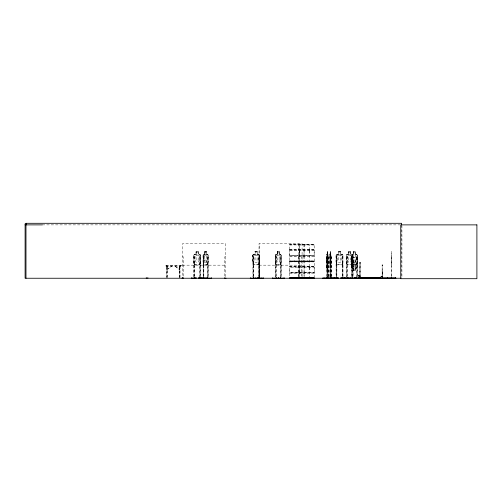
<?xml version="1.0" encoding="UTF-8"?>
<svg xmlns="http://www.w3.org/2000/svg" width="502" height="502" viewBox="0 0 502 502"><rect width="100%" height="100%" fill="white"/><g stroke="black" fill="none" stroke-linecap="round" stroke-linejoin="round"><path stroke-width="0.38" stroke-dasharray="2.51 1.88" d="M289.591 269.794L289.522 272.58L314.271 272.762L289.51 272.912L289.591 277.895M289.591 252.857L289.491 255.7L314.227 255.675L314.271 266.819L289.51 266.976L289.522 256.007L314.252 255.938M299.242 277.895L299.242 269.794M299.242 252.857L299.242 255.392L299.223 244.625M299.644 269.794L299.757 249.864M299.644 252.857L299.644 250.36M304.08 272.26L304.087 267.227L304.093 277.895M303.986 255.75L304.074 244.625M309.295 269.794L309.408 266.819M309.295 252.857L309.383 250.015M314.145 269.794L314.214 267.001M314.145 252.857L314.252 249.839M359.306 275.466C358.986 276.182 358.466 275.598 358.943 275.441M359.664 275.805C361.202 275.654 354.864 275.786 359.821 275.717M359.921 276.47L359.934 264.93M360.085 276.47L360.072 262.239L359.878 264.93M381.169 276.671L381.363 276.338L381.526 276.696M381.834 276.376L381.796 276.734L381.338 276.37M382.154 270.515L382.154 277.43L382.141 264.855L382.242 277.43L382.267 270.515M358.497 275.485L358.491 275.949M381.991 276.502L381.934 276.376M358.466 275.88L358.459 275.654M358.98 275.56L358.71 275.88M359.696 275.485L359.344 275.855M380.805 276.533L382.072 276.476M381.363 276.615L381.426 276.709M359.815 275.843L359.815 275.592M358.717 275.949L358.717 275.485M381.991 276.451L381.727 276.74M359.696 275.793L359.664 275.479L359.557 275.868M382.141 264.887L382.26 265.753L382.254 264.855M289.591 249.419L289.572 244.405L314.265 244.512L289.604 244.418M299.242 272.291L299.242 256.327M303.967 255.8L304.043 266.556M309.307 267.321L309.295 277.895M314.145 256.327L289.591 256.327M314.145 277.895L314.233 272.919M330.78 264.849L330.962 262.201M326.702 260.061L326.808 257.413L327.8 257.413L327.919 260.061M326.789 260.061L326.896 257.413M327.825 264.849L328.032 255.11M328.019 262.201L327.913 264.849L326.909 264.849L326.789 262.201L326.997 264.849M359.263 275.516L359.049 275.956M359.514 275.717L359.419 275.874M381.928 276.558L381.758 276.652M360.072 262.239L360.059 276.47M326.978 262.182L327.172 260.061L327.542 260.08L327.549 270.747L327.072 270.747L327.084 268.012M327.172 268.012L327.737 260.08L327.555 251.515M289.572 261.542L314.265 261.442L289.572 261.555M329.845 255.135L330.046 254.163M329.933 255.135L330.052 254.25M299.236 255.418L299.223 256.152M205.594 261.078L205.594 261.31M327.706 268.012L327.831 267.127L327.712 268.099M326.789 255.135L326.997 254.163M326.871 255.135L327.003 254.25M289.485 255.75L289.522 256.039M330.021 255.135L330.184 251.515L330.623 251.515L330.611 254.25M207.47 264.849L208.048 262.201L207.433 264.761L203.655 264.761M357.154 260.049L356.502 257.413L351.996 257.413L351.413 260.049L351.413 267.152L352.078 268.099M351.475 260.061L352.059 257.413M356.577 264.849L357.223 262.213L356.64 264.849L347.095 264.849M280.373 264.761L281.001 262.201M280.417 264.849L281.12 262.213L281.12 255.098L280.398 254.163M258.649 264.849L259.365 262.213L258.593 264.761L253.623 264.761M352.768 255.148L352.818 262.201L352.172 264.849L351.475 262.213L352.235 264.761M352.228 264.849L352.893 262.213L352.893 255.11L352.203 254.163L351.538 255.135M359.187 275.931L359.156 275.56L359.143 276M359.401 275.479L359.476 275.987M289.554 249.626L289.579 255.33L314.152 255.33L314.152 250.385L289.579 250.385M199.633 264.761L200.493 262.213L200.493 255.098L199.714 254.163L198.24 254.163M193.835 276.709L193.822 255.11L193.822 262.213L194.556 264.849L199.733 264.849L200.417 262.201M199.733 264.849L200.493 262.213M342.797 262.201L342.044 264.761L336.842 264.761M342.1 264.849L342.916 262.213L342.144 264.849L336.792 264.849L336.089 262.213L336.089 255.11L336.855 254.163M309.395 250.021L309.314 244.625M304.024 266.612L304.068 267.171M314.145 261.335L289.472 261.203L314.164 261.304M314.233 250.046L289.522 250.071M352.486 262.182L353.433 260.061L353.433 255.135L355.203 255.135L355.203 260.08L356.144 262.182L356.144 267.127L355.196 268.012L355.196 270.747M352.486 260.08L353.433 262.201L353.433 267.127L355.196 267.127L355.196 262.182L356.15 260.08L356.15 255.135L355.203 254.25L355.203 251.602M289.503 249.732L314.227 249.739L314.145 244.405M298.364 244.92L299.255 244.926M298.364 261.849L299.267 261.849M308.015 244.92L308.899 244.92M312.865 244.92L313.75 244.92M308.015 261.849L308.899 261.849M312.865 261.849L313.75 261.849M203.109 262.213L203.109 255.11L203.63 254.163L204.816 254.163M203.159 255.148L203.699 254.163M290.062 244.92L291.624 244.92M299.713 244.92L301.275 244.92M290.062 261.849L291.624 261.849M304.563 244.92L306.126 244.92M299.713 261.849L301.275 261.849M304.563 261.849L306.126 261.849M276.1 254.163L275.441 255.11L275.472 276.709M275.504 255.148L276.131 254.25L280.436 254.25M175.072 266.311L179.854 269.775L175.167 266.179M351.413 267.152L351.475 255.098L352.147 254.163M356.42 268.099L357.091 267.127L357.223 255.11L357.255 276.709M193.822 255.11L194.575 254.163M193.948 255.148L194.607 254.25M336.892 254.25L336.214 255.148L336.24 276.709M327.003 267.183L326.959 260.889L327.235 263.525C327.568 256.039 327.988 267.058 327.172 267.127M258.699 264.849L253.573 264.849L252.832 262.213L252.832 255.098L253.592 254.163L255.041 254.163M252.901 255.135L253.642 254.163M253.673 254.25L252.952 255.135L252.952 276.709M347.171 254.163L346.43 255.135L346.48 276.709M204.803 254.25L203.981 255.135L203.981 260.08L204.803 262.201L206.335 262.201L207.157 260.08L207.157 255.135L206.335 254.25M314.133 244.926L289.604 244.926M314.133 261.856L289.61 261.849M166.752 269.643L171.628 266.311L166.846 269.775M299.663 244.625L299.757 249.808M42.35 224.877L399.95 224.877M289.579 249.394L314.152 249.394M204.747 251.515L206.46 251.515L206.46 254.163M257.206 251.515L254.991 251.515L254.991 254.163M336.811 254.163L338.398 254.163L338.354 251.515L340.657 251.515M196.106 251.602L198.215 251.602M204.803 251.602L206.404 251.602M255.066 251.602L257.131 251.602L257.131 254.25L258.16 255.135L258.16 260.08L257.08 262.201L255.066 262.201L253.981 260.08L253.981 255.135L255.066 254.25L255.041 251.515M277.38 251.602L279.187 251.602M327.178 251.602L327.63 251.602M330.197 251.602L330.611 251.602M338.43 251.602L340.582 251.602L340.538 254.25L341.667 255.135L341.667 260.08L340.538 262.201L338.43 262.201L337.294 260.08L337.294 255.135L338.43 254.25L338.398 251.515M348.589 251.602L350.66 251.602M353.433 251.602L355.265 251.602M327.241 252.048L327.241 252.926M194.525 254.163L196.081 254.163M206.335 254.163L207.521 254.163L208.104 255.098L208.104 262.213M257.156 254.163L258.674 254.163M276.037 254.163L277.38 254.163M279.187 254.163L280.461 254.163M326.909 254.163L327.254 254.163M327.555 254.163L327.906 254.163L328.019 255.148M329.958 254.163L330.272 254.163M330.536 254.163L330.962 255.148M340.613 254.163L342.119 254.163M348.57 254.163L347.12 254.163L346.355 255.098L346.355 262.213L347.152 264.849M350.678 254.163L353.433 254.163M355.265 254.163L356.621 254.163M194.563 254.25L199.683 254.25M203.655 254.25L207.502 254.25L207.979 255.135L207.452 254.163M253.623 254.25L258.643 254.25L259.245 255.148M326.915 254.25L327.906 254.25M329.965 254.25L330.856 254.25M336.842 254.25L342.088 254.25L342.841 255.135M347.152 254.25L356.589 254.25M200.493 255.098L200.417 276.709M203.109 255.11L203.172 276.709M208.104 255.098L208.048 276.709M252.832 255.098L252.832 262.213M259.402 276.709L259.365 255.11L259.239 276.696M281.12 255.098L281.064 276.709M336.089 255.11L336.095 276.709M342.991 276.709L342.916 255.098L342.841 276.709M204.803 255.135L206.335 255.135M182.483 256.717L183.217 256.717L183.217 276.696M193.835 256.717L194.594 256.717L194.594 278.246M203.172 256.717L203.843 256.717L203.843 278.246M225.542 256.717L224.814 256.717L224.814 276.696M252.952 256.717L253.711 256.717L253.711 276.709M275.472 256.717L276.182 256.717L276.182 278.246M298.734 256.717L298.452 276.696M302.085 256.717L301.357 256.717L301.357 276.696M326.871 256.717L327.26 256.717L327.26 276.709M327.931 256.717L328.321 256.717L328.321 276.709M329.933 256.717L330.31 256.717L330.31 276.709M330.881 256.717L331.257 256.717L331.257 276.709M336.095 256.717L336.867 256.717L336.867 278.246M342.991 256.717L342.22 256.717L342.22 276.709M346.48 256.717L347.24 256.717L347.24 276.709M351.601 256.717L353.094 256.717L353.094 276.709M391.284 256.717L391.566 278.246M326.815 257.501L327.793 257.501M352.046 257.501L356.458 257.501M204.803 260.08L206.335 260.08M330.197 260.08L330.523 260.08L330.523 255.135L330.197 255.135L330.209 276.709M353.433 260.061L355.203 260.08M327.542 262.201L327.172 262.182L326.984 260.08M329.933 276.709L329.833 255.098L330.04 264.849M330.887 262.213L330.868 264.849L329.958 264.849L329.845 262.201M353.433 262.182L355.203 262.201M194.563 264.761L199.683 264.761M276.069 264.761L280.436 264.761M326.915 264.761L327.906 264.761M329.965 264.761L330.856 264.761M356.589 264.761L347.152 264.761L346.48 262.201M207.539 264.849L203.611 264.849L203.159 262.201M280.48 264.849L276.018 264.849L275.441 262.213L276.081 264.849M391.284 264.849L391.196 251.515L391.284 276.709M182.483 265.163L225.542 265.163M259.026 265.163L302.085 265.163M289.579 266.324L314.152 266.324M289.51 266.669L314.227 266.669M359.903 262.239L360.091 266.838M326.771 267.152L326.858 255.098L326.871 276.709M314.158 272.291L289.591 272.291L289.579 267.321L314.152 267.321L314.214 272.58M326.815 268.012L327.793 268.012M352.046 268.012L356.458 268.012M326.808 268.099L327.16 268.099M327.461 268.099L327.8 268.099M352.015 268.099L353.37 268.099M355.196 268.099L356.483 268.099L357.154 267.164L357.098 255.148L356.527 254.25M327.084 270.66L327.536 270.66M353.37 270.66L355.196 270.66M289.579 273.257L314.152 273.257M358.679 275.253L358.497 276.433M358.472 276.489L360.731 276.489M380.805 276.615L382.072 276.558M381.175 277.073L382.687 277.073L382.687 278.008M352.486 267.127L353.433 268.012L353.37 270.747M304.093 244.405L304.08 249.394M342.075 254.163L342.916 255.098M199.664 254.163L200.417 255.135M352.153 254.163L352.818 255.148M258.624 254.163L259.365 255.11M280.373 254.25L281.001 255.135M356.558 254.163L357.223 255.11M351.475 267.114L352.103 268.012M314.233 255.675L314.145 255.33M309.395 266.719L309.307 250.385M299.713 272.58L299.644 277.895M252.952 262.201L253.673 264.761M336.164 262.201L336.892 264.761M193.948 262.201L194.607 264.761M299.669 272.467L299.65 267.321M356.439 257.413L357.091 260.061M203.228 262.201L203.68 264.849M327.825 254.163L327.931 276.709M326.789 267.114L326.902 268.012M326.702 267.114L326.896 268.099M330.774 254.163L330.874 255.148M330.021 260.08L330.197 262.201L330.523 262.201L330.536 251.515M327.712 257.413L327.831 260.061M304.093 250.36L304.08 255.33M304.08 256.327L304.08 266.324M359.884 266.838L359.89 277.211M401.926 225.649L401.926 278.246M401.619 224.877L401.619 278.246M357.449 276.709L357.449 256.717L356.734 256.717L356.734 276.709M356.928 256.717L356.928 278.246M355.265 254.25L355.328 251.515L353.37 251.515L353.433 254.25L352.486 255.135L352.498 278.246M355.259 268.099L355.259 270.747L353.308 270.747L353.308 268.099M353.496 251.602L353.496 254.25M352.931 256.717L352.931 276.709M352.316 256.717L352.335 276.709M352.122 256.717L352.122 276.709M351.795 256.717L351.795 276.709M351.601 255.135L351.601 276.709M350.66 254.25L350.729 251.515L348.52 251.515L348.52 254.163M350.609 251.602L350.609 254.25L351.689 255.135L351.689 260.08L350.609 262.201L348.589 262.201L347.509 260.08L347.509 255.135L348.589 254.25L348.57 251.515M347.077 256.717L347.077 276.709M346.644 256.717L346.644 276.709M342.37 256.717L342.37 276.709M340.613 251.515L340.657 254.163M336.716 256.717L336.716 276.709M331.163 256.717L331.163 278.246M330.981 276.709L330.975 255.11L330.881 276.709M330.272 251.515L330.285 254.25M330.034 256.717L330.034 276.709M328.208 256.717L328.208 278.246M328.038 256.717L328.038 276.709M327.63 254.25L327.643 251.515L327.166 251.515L326.984 276.709M327.542 260.08L327.542 255.135L327.178 255.135L327.153 276.709M327.448 268.012L327.461 270.747M327.254 251.515L327.266 254.25M304.08 273.257L304.08 276.665M302.085 276.696L302.085 243.639L259.026 243.639L259.026 276.696M298.728 243.639L298.734 276.696M281.258 276.709L281.258 256.717L280.543 256.717L280.543 276.709M280.743 256.717L280.743 276.709M279.25 254.163L279.25 251.515L277.317 251.515L277.317 254.163M279.187 251.515L279.125 254.25L280.06 255.135L280.06 260.08L279.125 262.201L277.38 262.201L276.439 260.08L276.439 255.135L277.38 254.25L277.38 251.515M277.437 251.602L277.437 254.25M275.987 256.717L275.987 276.709M275.667 256.717L275.667 276.709M275.567 255.148L275.567 262.201M259.754 276.696L259.754 256.717L258.812 256.717L258.812 276.709M259.565 256.717L259.565 276.709L259.515 243.639M258.969 256.717L258.969 278.246M257.156 251.515L257.206 254.163M253.548 256.717L253.548 276.709M253.115 256.717L253.115 276.709M225.542 276.696L225.542 243.639L182.483 243.639L182.483 277.462M208.267 276.709L208.267 256.717L207.596 256.717L207.596 276.709M207.815 256.717L207.815 276.709M206.391 251.515L206.335 264.849M204.872 251.602L204.872 254.25M204.816 251.515L204.803 264.849M203.624 256.717L203.624 276.709M203.392 256.717L203.392 276.709M200.574 276.709L200.574 256.717L199.809 256.717L199.809 276.709M199.965 256.717L199.965 276.709M198.284 254.163L198.284 251.515L196.031 251.515L196.031 254.163M198.24 251.515L198.165 254.25L199.269 255.135L199.269 260.08L198.165 262.201L196.106 262.201L195.002 260.08L195.002 255.135L196.106 254.25L196.081 251.515M194.443 256.717L194.443 276.709M193.992 256.717L193.992 276.709M180.751 265.464L180.751 266.361L165.855 266.361L165.855 265.464M180.224 265.464L180.224 266.361M180.049 277.493L180.049 266.217L179.377 266.217L179.377 277.493M179.76 266.217L179.76 277.493M179.666 266.217L179.666 277.493M167.292 277.493L167.292 266.217L166.645 266.217L166.645 277.493M167.003 266.217L167.003 277.493M166.94 266.217L166.94 277.493M166.382 265.464L166.382 266.361M355.83 267.033L355.203 267.108L354.205 264.705C353.402 268.733 351.387 267.397 353.835 264.108C351.231 260.594 353.458 259.321 354.236 263.525C355.065 259.321 357.198 260.594 354.619 264.09L355.83 267.033M289.604 260.958L314.145 260.965L289.61 260.965M197.794 252.048L196.47 252.048L196.47 252.926L197.794 252.926L197.794 252.048M206.065 252.048L205.08 252.048L205.08 252.926L206.065 252.926L206.065 252.048M256.723 252.048L255.424 252.048L255.424 252.926L256.723 252.926L256.723 252.048M278.811 252.048L277.688 252.048L277.688 252.926L278.811 252.926L278.811 252.048M340.161 252.048L338.806 252.048L338.806 252.926L340.161 252.926L340.161 252.048M350.245 252.048L348.953 252.048L348.953 252.926L350.245 252.926L350.245 252.048M354.889 252.048L353.747 252.048L353.747 252.926L354.889 252.926L354.889 252.048M198.165 255.135L196.106 255.135L196.106 260.08L198.165 260.08L198.165 255.135M257.08 255.135L255.066 255.135L255.066 260.08L257.08 260.08L257.08 255.135M279.125 255.135L277.38 255.135L277.38 260.08L279.125 260.08L279.125 255.135M340.538 255.135L338.43 255.135L338.43 260.08L340.538 260.08L340.538 255.135M350.609 255.135L348.589 255.135L348.589 260.08L350.609 260.08L350.609 255.135M181.655 265.238L164.926 265.464L181.655 265.238M354.883 269.336L353.747 269.336L353.747 270.214L354.883 270.214L354.883 269.336"/><path stroke-width="0.75" d="M255.336 278.227L255.336 277.801M294.548 278.227L294.555 277.801M302.624 278.19L302.624 277.801L302.555 278.19M358.459 277.888L358.453 278.246L358.453 277.888L380.378 277.888L380.384 278.227L380.378 277.888L380.315 278.227L340.933 277.838M395.745 278.233L381.162 278.233L395.789 278.221L395.745 277.819M358.453 278.052L380.378 278.033M325.999 278.246L326.062 277.801M333.993 277.801L334.05 278.19M338.153 277.838L322.993 278.19M199.802 278.19L199.74 277.688M272.341 278.246L284.364 278.19M250.266 278.246L263.412 278.227L263.412 277.801M191.237 278.246L196.031 277.838M182.301 278.177L182.32 277.838M278.284 278.19L278.328 277.838M344.071 278.19L344.115 277.838M182.013 278.19L182.264 278.19M26.669 223.867L25.1 223.867L25.1 278.246L400.834 278.246M25.1 224.877L42.319 224.877M289.591 277.895L314.145 277.895M289.572 278.039L314.164 278.039M381.162 278.114L395.789 278.114M198.334 278.246L198.334 277.801L198.378 278.133L211.662 278.227M289.579 278.215L314.152 278.215M302.141 278.246L302.191 277.801L302.304 278.19M226.013 278.19L225.762 278.19M203.141 278.19L203.228 277.575M355.504 278.19L355.46 277.838M257.313 278.19L257.269 277.838M360.317 278.19L360.273 277.838L360.235 278.246M354.676 278.19L354.632 277.838L354.594 278.246M205.098 278.19L205.067 277.838L205.029 278.246M225.705 278.133L225.599 278.246M324.217 278.19L324.198 277.801M335.148 278.19L335.129 277.801M327.141 278.177L327.128 277.801M332.249 278.246L332.186 277.801M380.315 277.888L380.321 278.233M401.619 224.877L401.619 223.302L25.985 223.302L25.985 278.246M395.463 277.801L395.463 278.246M391.566 277.688L391.566 278.246M391.284 277.688L391.284 278.246M387.387 277.801L387.387 278.246M356.872 277.688L356.872 278.246M356.677 277.688L356.677 278.246M355.416 277.801L355.416 278.246M354.456 277.801L354.456 278.246M352.429 277.688L352.429 278.246M352.379 277.688L352.379 278.246M352.266 277.688L352.266 278.246M352.184 277.688L352.184 278.246M350.747 277.801L350.747 278.246M348.827 277.801L348.815 278.246M347.302 277.688L347.302 278.246M347.146 277.688L347.146 278.246M345.094 277.801L345.094 278.246M344.159 277.801L344.159 278.246M342.295 277.688L342.295 278.246M342.151 277.688L342.151 278.246M340.883 277.801L340.883 278.246M338.204 277.801L338.204 278.246M336.936 277.688L336.936 278.246M336.792 277.688L336.792 278.246M334.062 277.801L334.006 278.246M331.151 277.688L331.151 278.246M330.994 277.801L330.994 278.246L330.874 277.688M330.322 277.688L330.322 278.246M330.04 277.688L330.04 278.246M328.195 277.688L328.195 278.246M327.919 277.688L327.919 278.246M327.273 277.688L327.273 278.246M326.997 277.688L326.997 278.246M323.006 277.801L322.943 278.246M301.269 277.688L301.269 278.246M298.728 277.688L298.734 278.246M298.445 277.688L298.458 278.246M284.076 277.801L284.076 278.246M280.681 277.688L280.681 278.246M280.486 277.688L280.486 278.246M278.365 277.801L278.365 278.246M276.244 277.688L276.244 278.246M276.044 277.688L276.044 278.246M272.655 277.801L272.655 278.246M261.887 277.801L261.887 278.246M259.841 277.688L259.841 278.246M259.509 277.688L259.521 278.246M259.227 277.688L259.239 278.246M258.969 277.801L258.919 278.246L258.9 277.688M258.743 277.688L258.743 278.246M257.219 277.801L257.219 278.246M253.78 277.688L253.78 278.246M253.617 277.688L253.617 278.246M250.63 277.801L250.63 278.246M224.727 277.688L224.727 278.246M211.386 277.801L211.386 278.246M207.765 277.688L207.765 278.246M207.546 277.688L207.546 278.246M206.41 277.801L206.41 278.246M203.894 277.688L203.894 278.246M203.674 277.688L203.674 278.246M202.802 277.801L202.802 278.246M201.66 277.575L201.66 278.246M199.896 277.688L199.896 278.246M196.075 277.801L196.075 278.246M194.669 277.688L194.669 278.246M194.512 277.688L194.512 278.246M191.607 277.801L191.607 278.246M183.299 277.688L183.299 278.246M182.377 277.801L182.427 278.246M147.839 277.575L147.839 278.246M146.27 277.575L146.27 278.246M200.022 278.133L200.053 277.801L200.022 278.133M476.9 224.877L400.734 224.877L400.734 278.698L476.9 278.698L476.9 224.877"/></g></svg>
